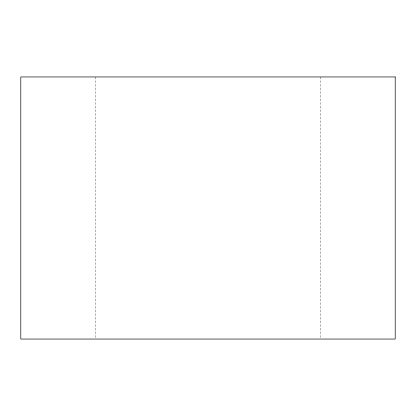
<?xml version="1.0" encoding="UTF-8"?>
<svg xmlns="http://www.w3.org/2000/svg" width="416" height="416" viewBox="0 0 416 416"><rect width="100%" height="100%" fill="white"/><g stroke="black" fill="none" stroke-linecap="round" stroke-linejoin="round"><path stroke-width="0.31" stroke-dasharray="2.08 1.56" d="M320.32 76.96L320.32 338.39M95.68 76.96L95.68 338.39"/><path stroke-width="0.62" d="M395.2 76.96L20.8 76.96L20.8 339.04L395.2 339.04L395.2 76.96"/></g></svg>
